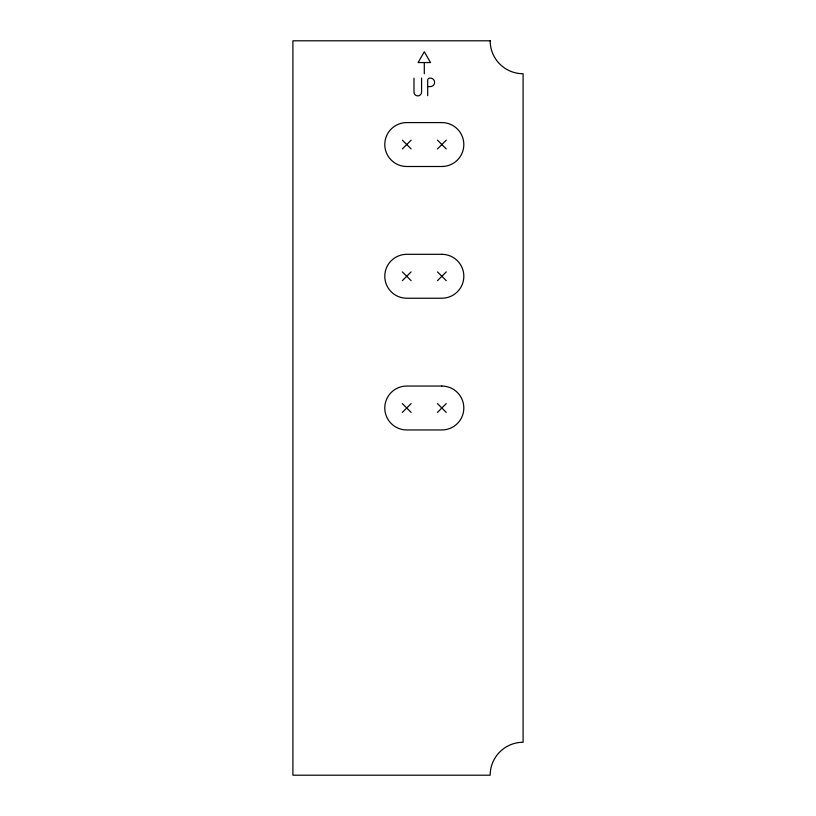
<?xml version="1.0" encoding="UTF-8"?>
<svg xmlns="http://www.w3.org/2000/svg" width="816" height="816" viewBox="0 0 816 816"><rect width="100%" height="100%" fill="white"/><g stroke="black" fill="none" stroke-linecap="round" stroke-linejoin="round"><path stroke-width="1.22" d="M402.349 148.93L411.131 140.148M437.478 148.93L446.26 140.148M402.349 280.663L411.131 271.881M437.478 280.663L446.26 271.881M402.349 412.386L411.131 403.614M437.478 412.386L446.26 403.614M423.861 62.546L418.088 62.546L424.3 51.775L430.522 62.546L424.3 62.546L424.3 73.736M428.125 86.588L430.389 86.588A4.233 4.233 0 0 0 434.622 82.355A4.233 4.233 0 0 0 430.389 78.122L429.736 78.122A2.06 2.06 0 0 0 427.686 80.182L427.686 95.686M437.478 140.148L446.26 148.93M402.349 140.148L411.131 148.93M437.478 271.881L446.26 280.663M402.349 271.881L411.131 280.663M437.478 403.614L446.26 412.386M402.349 403.614L411.131 412.386M421.576 78.122L421.576 92.086A3.794 3.794 0 0 1 417.782 95.88A3.794 3.794 0 0 1 413.987 92.086L413.987 78.122M490.171 40.8L292.903 40.8L292.903 775.2L490.171 775.2A32.936 32.936 0 0 1 523.097 742.264L523.097 73.736A32.936 32.936 0 0 1 490.171 40.8M441.864 122.584L406.735 122.584A21.95 21.95 0 0 0 384.785 144.534A21.95 21.95 0 0 0 406.735 166.495L441.864 166.495A21.95 21.95 0 0 0 463.825 144.534A21.95 21.95 0 0 0 441.864 122.584M441.864 254.317L406.735 254.317A21.95 21.95 0 0 0 384.785 276.267A21.95 21.95 0 0 0 406.735 298.228L441.864 298.228A21.95 21.95 0 0 0 463.825 276.267A21.95 21.95 0 0 0 441.864 254.317M441.864 386.05L406.735 386.05A21.95 21.95 0 0 0 384.785 408A21.95 21.95 0 0 0 406.735 429.95L441.864 429.95A21.95 21.95 0 0 0 463.825 408A21.95 21.95 0 0 0 441.864 386.05"/></g></svg>
